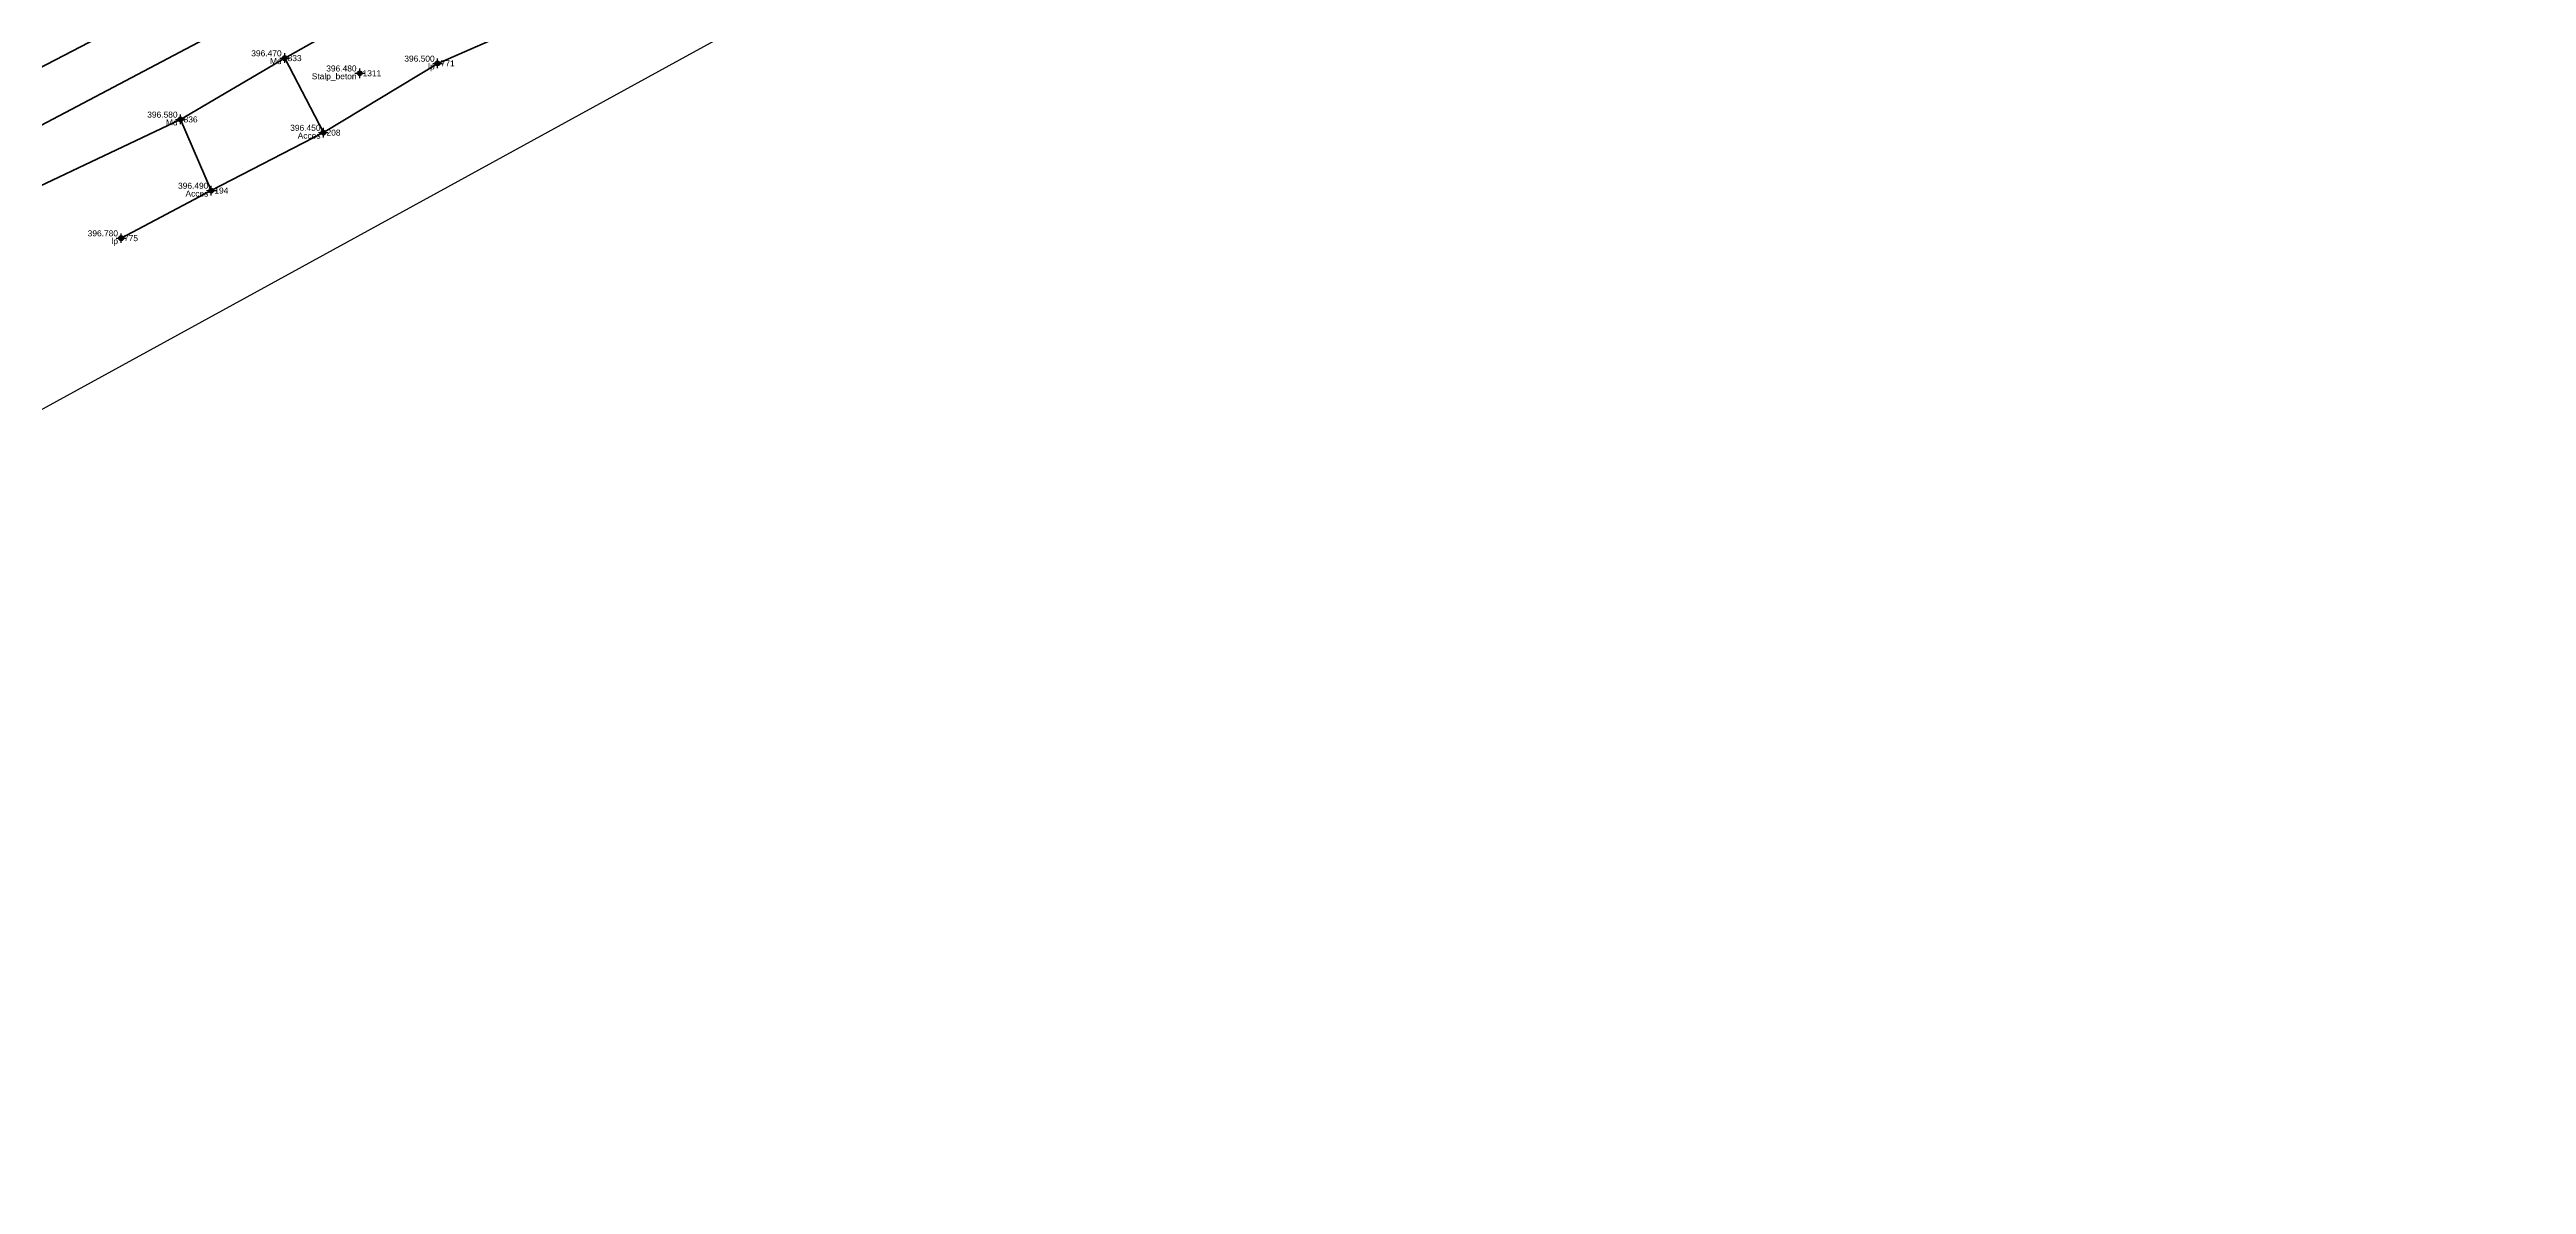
# Model space of a CAD drawing. Extents: x 396921 to 401273, y 555385 to 556691.
# Drawn here: x 400935.3 to 401038.4, y 555385 to 555432.2 of the extents above; entities that cross this region are included whole.
import ezdxf
from ezdxf.enums import TextEntityAlignment as Align

# ---------------------------------------------------------------- set-up
doc = ezdxf.new("R2010")
doc.units = 0
doc.header["$PDMODE"] = 34
doc.header["$PDSIZE"] = 0.2
for name, color, linetype in [('Boundary', 30, 'Continuous'), ('TOPO_CERC', 1, 'Continuous'), ('TOPO_CODE', 7, 'Continuous'), ('TOPO_ELEVATION', 7, 'Continuous'), ('TOPO_POINT_ID', 7, 'Continuous'), ('TOPO_POINTS', 7, 'Continuous'), ('TOPO_SYMBOL', 1, 'Continuous')]:
    doc.layers.add(name, color=color, linetype=linetype)
doc.layers.add('RO-LINES-LIN', color=7, linetype='Continuous', lineweight=25)
doc.styles.get("Standard").update_dxf_attribs({"font": 'arial.ttf'})

# ---------------------------------------------------------------- blocks, each defined once
blk = doc.blocks.new('PUNCTOPO')
at = {"layer": 'TOPO_CERC'}
blk.add_circle((0, 0), 0.25, dxfattribs=at)
at = {"layer": 'TOPO_SYMBOL'}
blk.add_point((0, 0), dxfattribs=at)

msp = doc.modelspace()

# ---------------------------------------------------------------- linework, layer by layer
at = {"layer": 'Boundary'}
msp.add_lwpolyline([(400782.27, 555419.97), (400797.44, 555426.23), (400823.73, 555430.88), (400845.58, 555433.73), (400857.37, 555427.94), (400863.16, 555414.67), (400862.6, 555402.47), (400857.6, 555398.29), (400866.93, 555384.96), (400885.38, 555397.16), (400895.55, 555393.54), (400925.35, 555411.95), (401008.88, 555457.73), (401046.56, 555480.64), (401055.06, 555475.12), (401072.19, 555493.8), (401097.17, 555507.72), (401176.75, 555539), (401183.74, 555563.85), (401200.31, 555592.87), (401215.92, 555634.99), (401234.33, 555668.54)], dxfattribs=at)
at = {"layer": 'RO-LINES-LIN', "lineweight": 100}
for points in [[(401214.16, 555661.39, 395.68), (401208.98, 555638.93, 394.33), (401203.48, 555624.54, 393.87), (401178.71, 555569.23, 393.94), (401168.56, 555549.79, 393.88), (401164.73, 555545.7, 393.86), (401154.78, 555539.59, 393.87), (401118.28, 555524.8, 393.99), (401021.68, 555476.26, 394.87), (400953.04, 555438.59, 396.3), (400933.14, 555428.09, 396.67), (400917.4, 555420.53, 396.77), (400894.82, 555408.41, 396.69), (400875.03, 555399.31, 395.6)], [(400932.34, 555430.1, 396.56), (400940.79, 555434.49, 396.41), (400944.54, 555436.4, 396.33), (400952.76, 555440.13, 396.25), (400962.71, 555445.22, 396.07), (400967.76, 555447.83, 395.92), (400975.43, 555452.23, 395.76), (400981.32, 555455.35, 395.71), (400999.38, 555466.38, 395.46), (401006.34, 555470.66, 395.23), (401019.83, 555478.03, 394.88), (401023.17, 555479.38, 394.82), (401028.59, 555482.08, 394.72), (401080.1, 555508.96, 394.35)], [(401040.58, 555484.42, 394.49), (401035.54, 555481.94, 394.59), (401030.34, 555479.02, 394.69), (401023.44, 555474.37, 394.8), (401018.03, 555471.47, 394.98), (400996.57, 555459.64, 395.51), (400991.99, 555457.13, 395.58), (400971.85, 555445.5, 395.9), (400967.29, 555443.09, 395.97), (400958.04, 555438.77, 396.21), (400953.61, 555436.63, 396.32), (400945.07, 555431.82, 396.47), (400940.73, 555429.27, 396.58), (400922.1, 555420.45, 396.79), (400916.6, 555417.67, 396.8), (400898.72, 555405.81, 396.93), (400895.38, 555402.91, 396.97), (400890.68, 555398.99, 397.11)], [(400946.68, 555428.73, 396.45), (400951.44, 555431.6, 396.5), (400954.42, 555432.9, 396.42)], [(400946.68, 555428.73, 396.45), (400945.07, 555431.82, 396.47), (400940.73, 555429.27, 396.58), (400942.01, 555426.31, 396.49), (400946.68, 555428.73, 396.45)], [(400938.26, 555424.33, 396.78), (400942.01, 555426.31, 396.49)]]:
    msp.add_polyline3d(points, dxfattribs=at)

# ---------------------------------------------------------------- block references
at = {"layer": 'TOPO_POINTS'}
ref = msp.add_blockref('PUNCTOPO', (400945.07, 555431.82, 396.47), dxfattribs=dict(at, xscale=0.25, yscale=0.25, zscale=0.25))
ref.add_attrib('POINT', '833', dxfattribs={"layer": 'TOPO_POINT_ID', "height": 0.25}).set_placement((400945.19, 555431.82, 396.47), align=Align.MIDDLE_LEFT)
ref.add_attrib('ELEVATION', '396.470', dxfattribs={"layer": 'TOPO_ELEVATION', "height": 0.25}).set_placement((400944.94, 555431.82, 396.47), align=Align.BOTTOM_RIGHT)
ref.add_attrib('CODE', 'Md', dxfattribs={"layer": 'TOPO_CODE', "height": 0.25}).set_placement((400944.94, 555431.82, 396.47), align=Align.TOP_RIGHT)
ref = msp.add_blockref('PUNCTOPO', (400948.19, 555431.19, 396.48), dxfattribs=dict(at, xscale=0.25, yscale=0.25, zscale=0.25))
ref.add_attrib('POINT', '1311', dxfattribs={"layer": 'TOPO_POINT_ID', "height": 0.25}).set_placement((400948.31, 555431.19, 396.48), align=Align.MIDDLE_LEFT)
ref.add_attrib('ELEVATION', '396.480', dxfattribs={"layer": 'TOPO_ELEVATION', "height": 0.25}).set_placement((400948.06, 555431.19, 396.48), align=Align.BOTTOM_RIGHT)
ref.add_attrib('CODE', 'Stalp_beton', dxfattribs={"layer": 'TOPO_CODE', "height": 0.25}).set_placement((400948.06, 555431.19, 396.48), align=Align.TOP_RIGHT)
ref = msp.add_blockref('PUNCTOPO', (400951.43, 555431.6, 396.5), dxfattribs=dict(at, xscale=0.25, yscale=0.25, zscale=0.25))
ref.add_attrib('POINT', '771', dxfattribs={"layer": 'TOPO_POINT_ID', "height": 0.25}).set_placement((400951.56, 555431.6, 396.5), align=Align.MIDDLE_LEFT)
ref.add_attrib('ELEVATION', '396.500', dxfattribs={"layer": 'TOPO_ELEVATION', "height": 0.25}).set_placement((400951.31, 555431.6, 396.5), align=Align.BOTTOM_RIGHT)
ref.add_attrib('CODE', 'lp', dxfattribs={"layer": 'TOPO_CODE', "height": 0.25}).set_placement((400951.31, 555431.6, 396.5), align=Align.TOP_RIGHT)
ref = msp.add_blockref('PUNCTOPO', (400940.73, 555429.27, 396.58), dxfattribs=dict(at, xscale=0.25, yscale=0.25, zscale=0.25))
ref.add_attrib('POINT', '836', dxfattribs={"layer": 'TOPO_POINT_ID', "height": 0.25}).set_placement((400940.86, 555429.27, 396.58), align=Align.MIDDLE_LEFT)
ref.add_attrib('ELEVATION', '396.580', dxfattribs={"layer": 'TOPO_ELEVATION', "height": 0.25}).set_placement((400940.61, 555429.27, 396.58), align=Align.BOTTOM_RIGHT)
ref.add_attrib('CODE', 'Md', dxfattribs={"layer": 'TOPO_CODE', "height": 0.25}).set_placement((400940.61, 555429.27, 396.58), align=Align.TOP_RIGHT)
ref = msp.add_blockref('PUNCTOPO', (400946.68, 555428.72, 396.45), dxfattribs=dict(at, xscale=0.25, yscale=0.25, zscale=0.25))
ref.add_attrib('POINT', '208', dxfattribs={"layer": 'TOPO_POINT_ID', "height": 0.25}).set_placement((400946.81, 555428.72, 396.45), align=Align.MIDDLE_LEFT)
ref.add_attrib('ELEVATION', '396.450', dxfattribs={"layer": 'TOPO_ELEVATION', "height": 0.25}).set_placement((400946.56, 555428.72, 396.45), align=Align.BOTTOM_RIGHT)
ref.add_attrib('CODE', 'Acces', dxfattribs={"layer": 'TOPO_CODE', "height": 0.25}).set_placement((400946.56, 555428.72, 396.45), align=Align.TOP_RIGHT)
ref = msp.add_blockref('PUNCTOPO', (400942.01, 555426.31, 396.49), dxfattribs=dict(at, xscale=0.25, yscale=0.25, zscale=0.25))
ref.add_attrib('POINT', '194', dxfattribs={"layer": 'TOPO_POINT_ID', "height": 0.25}).set_placement((400942.14, 555426.31, 396.49), align=Align.MIDDLE_LEFT)
ref.add_attrib('ELEVATION', '396.490', dxfattribs={"layer": 'TOPO_ELEVATION', "height": 0.25}).set_placement((400941.89, 555426.31, 396.49), align=Align.BOTTOM_RIGHT)
ref.add_attrib('CODE', 'Acces', dxfattribs={"layer": 'TOPO_CODE', "height": 0.25}).set_placement((400941.89, 555426.31, 396.49), align=Align.TOP_RIGHT)
ref = msp.add_blockref('PUNCTOPO', (400938.26, 555424.33, 396.78), dxfattribs=dict(at, xscale=0.25, yscale=0.25, zscale=0.25))
ref.add_attrib('POINT', '775', dxfattribs={"layer": 'TOPO_POINT_ID', "height": 0.25}).set_placement((400938.38, 555424.33, 396.78), align=Align.MIDDLE_LEFT)
ref.add_attrib('ELEVATION', '396.780', dxfattribs={"layer": 'TOPO_ELEVATION', "height": 0.25}).set_placement((400938.13, 555424.33, 396.78), align=Align.BOTTOM_RIGHT)
ref.add_attrib('CODE', 'lp', dxfattribs={"layer": 'TOPO_CODE', "height": 0.25}).set_placement((400938.13, 555424.33, 396.78), align=Align.TOP_RIGHT)

doc.saveas('drawing.dxf')
